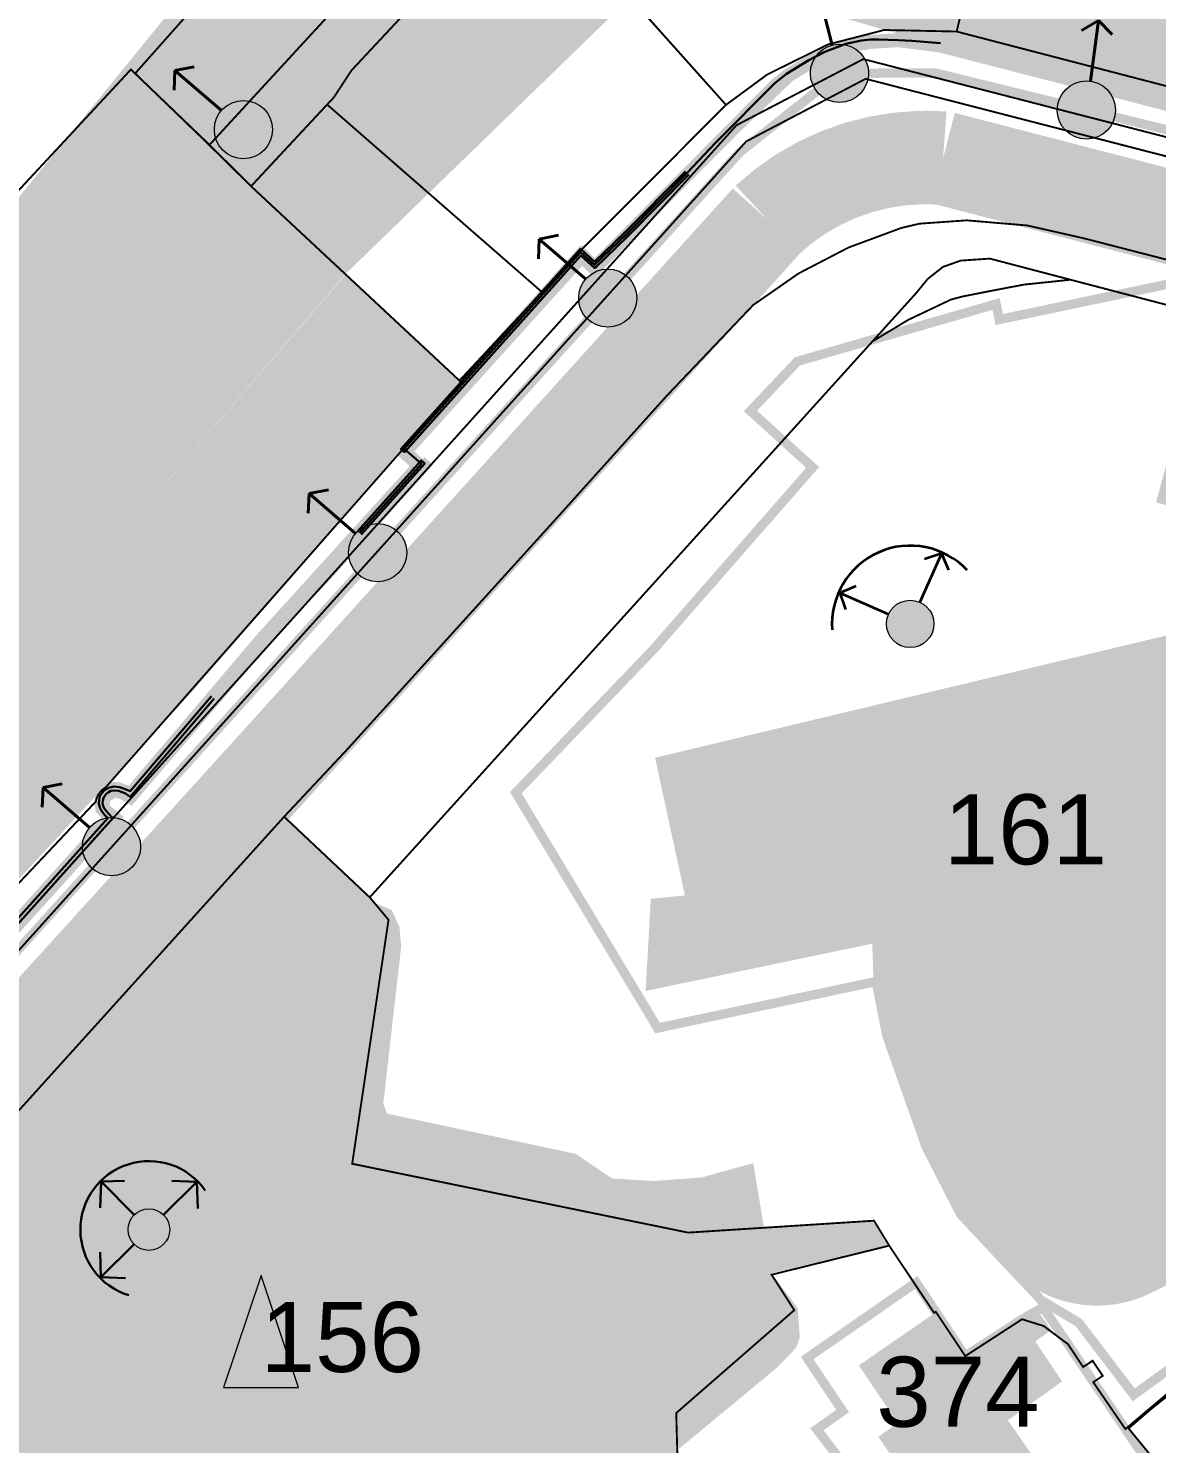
# Model space of a CAD drawing. Header units: millimetres. Extents: x 21689 to 31331, y 37531 to 43751.
# Drawn here: x 25632.4 to 25753.2, y 42416.8 to 42568.4 of the extents above; entities that cross this region are included whole.
import ezdxf

# ---------------------------------------------------------------- set-up
doc = ezdxf.new("R2010")
doc.units = ezdxf.units.MM
doc.linetypes.add('g5_084', pattern=[0.4, 0.2, -0.2])
doc.layers.add('0.1 ОКН', color=1, linetype='Continuous', lineweight=9, transparency=0.4)
doc.layers.add('00 Дороги', color=252, linetype='Continuous', lineweight=9, transparency=0.2)
for name, color, linetype, lineweight in [('0.15 - Видовые раскрытия', 22, 'Continuous', 9), ('00 границы ОКН', 1, 'Continuous', 40), ('00 номер ОКН', 7, 'Continuous', 15), ('00 Разраб границы', 5, 'g5_084', 50), ('CONTUR', 150, 'Continuous', 9)]:
    doc.layers.add(name, color=color, linetype=linetype, lineweight=lineweight)
doc.layers.add('00 Парки и скверы', color=7, linetype='Continuous', lineweight=9, true_color=0x00a945, transparency=0.5)
doc.layers.add('00 Природный ландшафт', color=7, linetype='Continuous', lineweight=9, true_color=0xa9da90, transparency=0.4)
doc.layers.add('25. ценная историческая застройка сов пер', color=7, linetype='Continuous', lineweight=0, true_color=0x19df16)
doc.styles.get("Standard").update_dxf_attribs({"font": 'arial.ttf'})
doc.linetypes.add('474_2', pattern='A,1,-0.5,[222,geobl2.shx,S=0.1,R=0,X=0,Y=0],-0.5,3', length=5)

# ---------------------------------------------------------------- blocks, each defined once
blk = doc.blocks.new('участки все')
at = {"layer": 'CONTUR', "const_width": 0.2}
for points in [[(2788.095349790001, 4929.89971909998), (2780.236516199999, 4921.48997183), (2778.35223203, 4918.598796499995), (2777.630451950001, 4917.829840889979), (2772.780701710002, 4912.624049439997), (2769.486476860002, 4909.084455979995), (2765.034237750002, 4913.512664709997), (2773.617147740002, 4922.841334269979), (2780.044102899999, 4929.822992629997)], [(2795.46357077, 5087.178307939997), (2820.29807936, 5051.537735549995), (2828.781960390002, 5028.927634399995), (2832.747897720001, 5028.006901989997), (2827.340579039999, 5005.979500879999), (2822.307675440003, 4985.54638054), (2819.528698850001, 4973.85882673), (2817.985361800002, 4971.682437929994), (2811.24638085, 4963.915551469996), (2805.3374238, 4957.455967669994), (2795.54350394, 4946.755829449998), (2787.814181590002, 4938.31409942), (2780.044102899999, 4929.822992629997), (2773.617147740002, 4922.841334269993), (2765.034237750002, 4913.512664709997), (2757.071173740002, 4921.154657369996), (2774.756322820002, 4941.074055909994), (2784.213184790002, 4963.069456829995), (2789.64844678, 4983.656420179999), (2791.448441870001, 5001.289017539995), (2791.634382700002, 5022.576360929997), (2791.117599860001, 5039.114421579994), (2774.810590590001, 5099.404648049996)], [(2955.285921220002, 4895.87954075), (2931.675092470003, 4898.45107102998), (2924.16316199, 4897.67608048), (2835.283182399999, 4920.587134689995), (2822.490420370003, 4913.882947519982), (2644.161710110002, 4715.52151893), (2550.021326910002, 4584.27161584), (2546.830171450001, 4563.950279499979), (2549.00315425, 4552.386900379999), (2557.49452231, 4530.91669157998), (2561.641912950003, 4520.29309349), (2579.64324071, 4462.236942269999)], [(2574.075201240001, 4473.472295149993), (2559.704693500003, 4519.822748089995), (2555.557302830002, 4530.446346239994), (2547.07577938, 4551.906404309979), (2544.80940102, 4563.90121751), (2548.063556199999, 4585.071597509981), (2642.549833470002, 4716.706208809999), (2821.456988910002, 4915.618785929997), (2835.035545140003, 4922.700944959979), (2924.314209730001, 4899.703785199999), (2931.675867919999, 4900.461076399995), (2953.78917855, 4898.05247605998)], [(2742.748866530001, 4906.64381715998), (2756.627857530002, 4921.591449), (2764.53124122, 4913.970370289993), (2769.486476860002, 4909.084455979995), (2773.92315975, 4904.946488129979), (2791.798024980002, 4888.272654739994), (2792.024911570003, 4888.06917903998), (2753.920729330002, 4844.712203999996), (2753.61742925, 4844.49684586998), (2753.475317730001, 4844.359020489996), (2753.261691210002, 4844.122289189982), (2753.118508150001, 4843.91447957998), (2752.96333735, 4843.576852349994), (2752.867540720003, 4843.198315669993), (2713.00059901, 4800.968331549979)], [(2713.00059901, 4800.968331549993), (2752.867540720003, 4843.198315669993), (2752.96333735, 4843.576852349994), (2753.118508150001, 4843.914479579995), (2753.261691210002, 4844.122289189996), (2753.475317730001, 4844.359020489996), (2753.61742925, 4844.496845869995), (2753.920729330002, 4844.712203999996), (2792.024911570003, 4888.069179039994), (2791.798024980002, 4888.272654739994), (2800.633173580001, 4897.747463429994), (2805.025064680001, 4902.440260459996), (2820.330315470001, 4917.796055909996), (2824.750152000001, 4921.048411839998), (2831.2293708, 4924.259235749996), (2837.273270940001, 4925.816710219995), (2845.030755100001, 4925.647932419997), (2874.613225249999, 4917.954922479999), (2874.301074030001, 4912.589655069998), (2835.035545140003, 4922.700944959994), (2821.456988910002, 4915.618785929997), (2642.549833470002, 4716.706208809999)], [(2644.161710110002, 4715.52151893), (2822.490420370003, 4913.882947519996), (2835.283182400002, 4920.587134689995), (2874.189864100001, 4910.551340039994), (2873.57311044, 4899.660688219999), (2858.641907010002, 4903.509335459996), (2852.592870470002, 4904.881965109998), (2846.10122534, 4905.431364409997), (2841.065777650001, 4905.078459729993), (2839.128865250001, 4904.628112089995), (2833.456613300001, 4902.524942129996), (2828.134330010002, 4899.76640791), (2823.25230127, 4896.371127179998), (2813.932362970001, 4886.583738909998), (2802.294104830002, 4873.641818009994), (2791.969589060001, 4862.24979545), (2779.81379222, 4848.815792719994), (2778.634459880002, 4847.553838149994), (2773.022786609999, 4841.569704649999), (2697.399618570002, 4757.806800229999)], [(2877.495954350001, 4788.15965378999), (2863.089656190001, 4776.000119979995), (2859.64652862, 4781.022880999997), (2860.666862919999, 4781.697264739996), (2859.581605359999, 4783.313895069979), (2858.571268800002, 4782.639358249995), (2856.93884282, 4785.09437354), (2854.33852044, 4787.034203639996), (2852.029606030002, 4787.759561409999), (2845.949121760001, 4783.81262402), (2842.781797940002, 4788.56116012), (2842.609999390002, 4788.443789469995), (2837.81009653, 4795.637343369999), (2836.1810382, 4798.312309219997), (2816.28133591, 4797.036979489996), (2780.31386808, 4804.407738209979), (2784.203834129999, 4830.528413169995), (2782.190728410002, 4832.939257299979), (2836.012617910001, 4892.465718079999), (2836.012617910001, 4892.465718079999), (2839.80774308, 4894.75763072), (2844.391159250001, 4896.93747271), (2845.566099970001, 4897.259485889983), (2849.187072600002, 4897.974051039993), (2852.276021670001, 4898.55676088998), (2857.213941030001, 4899.071160319996), (2872.333570900002, 4895.119627329979)]]:
    blk.add_lwpolyline(points, dxfattribs=at)
for points in [[(2982.27589773, 5012.117276139979), (2982.863008970002, 5011.928285039998), (2983.71383543, 5002.185175339997), (2955.285921220002, 4895.87954075), (2931.675092470003, 4898.45107102998), (2924.16316199, 4897.67608048), (2835.283182399999, 4920.587134689995), (2822.490420370003, 4913.882947519982), (2644.161710110002, 4715.52151893), (2550.021326910002, 4584.27161584), (2546.830171450001, 4563.950279499979), (2545.31810171, 4561.203403429994), (2544.80940102, 4563.90121751), (2548.063556199999, 4585.071597509981), (2642.549833470002, 4716.706208809999), (2821.456988910002, 4915.618785929997), (2835.035545140003, 4922.700944959979), (2924.314209730001, 4899.703785199999), (2931.675867919999, 4900.461076399995), (2953.78917855, 4898.05247605998), (2981.686284130003, 5002.346221339998), (2981.129245400003, 5007.76479620998), (2982.27589773, 5012.117276139979)], [(2816.298911760001, 4953.628099409994), (2874.15884235, 4996.04256116), (2889.415377429999, 4991.888926559979), (2891.368658769999, 4991.449015339997), (2907.861086290002, 4987.026455579995), (2923.252489350001, 4983.190759389996), (2943.352358460001, 4977.292952949996), (2951.630324920003, 4975.19618839), (2961.808215749999, 4972.440327959979), (2963.054718710002, 4972.211240409983), (2963.671976310001, 4972.031787859982), (2963.704112650001, 4972.171296989996), (2969.797165830001, 4970.407989359999), (2952.77113311, 4906.01813136998), (2941.407803820002, 4900.582070479999), (2845.030755100001, 4925.647932419997), (2845.84370198, 4929.105515659983), (2824.172807199997, 4945.387467179979), (2816.298911760001, 4953.628099409994)], [(2824.172807200001, 4945.387467179993), (2845.84370198, 4929.105515659998), (2845.030755100001, 4925.647932419997), (2837.273270940001, 4925.816710219995), (2831.2293708, 4924.259235749996), (2824.750152000001, 4921.048411839998), (2820.330315470001, 4917.796055909996), (2807.42156653, 4932.253832549999), (2812.40638651, 4937.137552339998), (2812.700607320003, 4937.413049909999), (2814.395335700003, 4939.02711589), (2814.784730650001, 4937.681141829999), (2824.172807200001, 4945.387467179993)], [(2777.630451950001, 4917.829840889979), (2800.633173580001, 4897.747463429994), (2805.025064680001, 4902.440260459996), (2820.330315470001, 4917.796055909996), (2807.312969040002, 4932.345496119997), (2799.526096580001, 4941.04480009), (2798.450826980003, 4940.701260719994), (2788.095349790001, 4929.89971909998), (2780.236516199999, 4921.48997183), (2778.35223203, 4918.598796499995), (2777.630451950001, 4917.829840889979)], [(2769.486476860002, 4909.084455979995), (2773.92315975, 4904.946488129979), (2791.798024980002, 4888.272654739994), (2800.633173580001, 4897.747463429994), (2777.630451950001, 4917.829840889979), (2772.780701710002, 4912.624049439997), (2769.486476860002, 4909.084455979995)], [(2782.190728410002, 4832.939257299979), (2840.691946210001, 4897.644118019998), (2841.914943380001, 4899.14540578999), (2843.56493506, 4900.450154049999), (2845.465224179999, 4901.121064389998), (2848.57850263, 4901.333398449984), (2872.333570900002, 4895.119627329979), (2873.57311044, 4899.660688219999), (2858.641907010002, 4903.509335459996), (2852.592870470002, 4904.881965109998), (2846.10122534, 4905.431364409997), (2841.065777650001, 4905.078459729979), (2839.128865250001, 4904.628112090002), (2833.456613300001, 4902.524942129981), (2828.134330010002, 4899.76640791), (2823.25230127, 4896.371127179998), (2813.932362970001, 4886.583738909998), (2802.294104830002, 4873.641818009994), (2791.969589060001, 4862.24979545), (2779.81379222, 4848.815792719979), (2778.634459880002, 4847.553838149979), (2773.022786609999, 4841.569704649999), (2782.190728410002, 4832.939257299979)], [(2840.691946210001, 4897.644118019998), (2841.914943380001, 4899.14540578999), (2843.56493506, 4900.450154049999), (2845.465224179999, 4901.121064389998), (2848.57850263, 4901.333398449984), (2857.213941030001, 4899.071160319996), (2852.276021670001, 4898.55676088998), (2849.187072600002, 4897.974051039993), (2845.566099970001, 4897.259485889983), (2844.391159250001, 4896.93747271), (2839.80774308, 4894.75763072), (2836.012617910001, 4892.465718079999), (2840.691946210001, 4897.644118019998)], [(2773.022786609999, 4841.569704649999), (2782.190728410002, 4832.939257299979), (2784.203834129999, 4830.528413169995), (2780.31386808, 4804.407738209979), (2816.28133591, 4797.036979489996), (2836.1810382, 4798.312309219997), (2837.81009653, 4795.637343369999), (2825.212412300003, 4792.530197199994), (2827.64429443, 4788.73292948), (2815.00550956, 4777.716342159998), (2815.291924240002, 4767.031862199998), (2815.428937420002, 4757.039675849999), (2812.118239580002, 4753.73033577), (2812.177862660003, 4752.399411089995), (2780.65506718, 4751.582041119997), (2776.735673970001, 4747.052009319981), (2755.517902200001, 4746.556864309998), (2731.177497830002, 4720.41929618), (2697.399618570002, 4757.806800229999), (2773.022786609999, 4841.569704649999)], [(2863.430651000002, 4776.064899639998), (2865.883016070002, 4778.177370409998), (2881.290772340002, 4790.431571709996), (2886.473908470001, 4794.552249299995), (2889.898589930002, 4793.549805799979), (2900.533567040002, 4789.296938439998), (2921.422085030001, 4782.657060539997), (2921.928143010002, 4782.399310159999), (2919.555339390001, 4777.645598869996), (2904.986917419999, 4761.428513239982), (2900.566518760003, 4757.486158869993), (2887.420349340002, 4745.987336939979), (2878.91966403, 4756.397579209995), (2874.178723880003, 4762.870222989979), (2867.318271550001, 4771.33533573), (2863.430651000002, 4776.064899639998)]]:
    blk.add_lwpolyline(points, close=True, dxfattribs=at)
blk = doc.blocks.new('трасса вид раскр')
at = {"layer": '0.15 - Видовые раскрытия', "transparency": 33554687}
h = blk.add_hatch(color=256, dxfattribs=at)
h.dxf.hatch_style = 1
h.paths.add_polyline_path([(-2.77140992528075, -1.425612994971743, 1), (2.771409925364424, 1.42561299490626, 1)])
at = {"layer": '0.15 - Видовые раскрытия', "lineweight": 40}
for p, q in [((1.417292102341889, -2.775690191636386), (4.422765248844371, -8.61836849082465)), ((4.422765248844371, -8.61836849082465), (5.300357803174848, -6.70244308567635)), ((4.422765248844371, -8.61836849082465), (2.353760143574618, -8.218172634020448))]:
    blk.add_line(p, q, dxfattribs=at)
at = {"layer": '0.15 - Видовые раскрытия'}
blk.add_circle((0, 0), 3.116582324510425, dxfattribs=at)
blk = doc.blocks.new('Точки и сектора раскрытия панорам 2')
at = {"layer": '0.15 - Видовые раскрытия', "transparency": 33554687}
h = blk.add_hatch(color=256, dxfattribs=at)
h.dxf.hatch_style = 1
h.paths.add_polyline_path([(2487.477316184839, 126.6628727299903, 1), (2492.548141737039, 126.6628727299903, 1)])
at = {"layer": '0.15 - Видовые раскрытия', "lineweight": 35}
for p, q in [((2481.768910014671, 126.6628727299903), (2483.065464844785, 128.0597091584277)), ((2481.768910014671, 126.6628727299903), (2487.477316184839, 126.6628727299903)), ((2481.768910014671, 126.6628727299903), (2483.065464844785, 125.266036301553)), ((2490.012728960937, 118.4190537837203), (2490.012728960941, 124.1274599538883)), ((2490.012728960941, 118.4190537837203), (2488.615892532503, 119.7156086138348)), ((2490.012728960941, 118.4190537837203), (2491.409565389378, 119.7156086138348))]:
    blk.add_line(p, q, dxfattribs=at)
at = {"layer": '0.15 - Видовые раскрытия'}
blk.add_circle((2490.012728960941, 126.6628727299903), 2.535412776100202, dxfattribs=at)
at = {"layer": '0.15 - Видовые раскрытия', "lineweight": 35}
blk.add_arc((2490.012728960941, 126.6628727299903), 8.37413058671882, 157.1942106045952, 298.3722397965096, dxfattribs=at)

msp = doc.modelspace()

# ---------------------------------------------------------------- hatches: boundary and pattern name
at = {"layer": '0.1 ОКН', "transparency": 33554585}
h = msp.add_hatch(color=1, dxfattribs=at)
h.dxf.hatch_style = 1
edge = h.paths.add_edge_path()
edge.add_line((25757.54889672491, 42504.12646056568), (25699.48292802431, 42490.24502284965))
edge.add_line((25699.48292802431, 42490.24502284965), (25702.67973249865, 42475.49851247785))
edge.add_line((25702.67973249865, 42475.49851247785), (25699.02624550805, 42475.13327083713))
edge.add_line((25699.02624550805, 42475.13327083713), (25698.47821037221, 42465.27183287509))
edge.add_line((25698.47821037221, 42465.27183287509), (25722.73885345168, 42470.33504578169))
edge.add_line((25722.73885345168, 42470.33504578169), (25722.85440879633, 42466.80365976636))
edge.add_line((25722.85440879633, 42466.80365976636), (25724.30022329, 42460.50083803))
edge.add_line((25724.30022329, 42460.50083803), (25728.47861036, 42448.6367587))
edge.add_line((25728.47861036, 42448.6367587), (25732.20691752, 42441.3396108))
edge.add_line((25732.20691752, 42441.3396108), (25739.2424327516, 42433.99312913897))
edge.add_arc((25746.78872325361, 42444.5451195976), 12.97270222351, 234.4294213575257, 298.8537594584142)
edge.add_arc((25747.7378216644, 42445.52727607742), 13.43845343061042, 293.2800049762785, 341.8545806083837)
edge.add_arc((25725.13994973768, 42456.00725645956), 38.28788884018552, 337.4789825191916, 348.529580710816)
edge.add_arc((25727.35759717863, 42454.72566522021), 35.86893356751565, 349.831527467462, 375.7497237267094)
edge.add_arc((25700.73189967728, 42451.29370939612), 62.54977536311974, 12.15291174418746, 25.94600451341439)
edge.add_line((25756.9770809995, 42478.66073290996), (25763.80226166967, 42480.22568887648))
edge.add_line((25763.80226166967, 42480.22568887648), (25757.54889672491, 42504.12646056568))
h = msp.add_hatch(color=1, dxfattribs=at)
h.dxf.hatch_style = 1
h.paths.add_polyline_path([(25657.29665543316, 42434.8071767715), (25653.29665543316, 42422.8071767715), (25661.29665543316, 42422.8071767715)])
h = msp.add_hatch(color=1, dxfattribs=at)
h.dxf.hatch_style = 1
h.paths.add_polyline_path([(25721.29369539221, 42425.16973381781), (25725.4643125587, 42419.00911404693), (25723.38555138523, 42417.53020504117), (25725.98102629435, 42413.72842438146), (25728.15661081503, 42415.14655590395), (25731.97493045271, 42409.18724016915), (25740.35831576667, 42414.82474056573), (25737.25698570046, 42419.30624882877), (25743.06608071196, 42423.46217308991), (25740.18899365055, 42427.74126290123), (25741.89017115063, 42428.94755847576), (25740.37044317072, 42431.17137637339), (25732.84558640578, 42425.79661050625), (25729.39121979021, 42430.75885773369)])
at = {"layer": '0.15 - Видовые раскрытия', "transparency": 33554687}
h = msp.add_hatch(color=256, dxfattribs=at)
h.dxf.hatch_style = 1
h.paths.add_polyline_path([(25643.72585440121, 42441.2997687577, 1), (25646.86085832009, 42438.13636001977, 1)])
h = msp.add_hatch(color=256, dxfattribs=at)
h.dxf.hatch_style = 1
h.paths.add_polyline_path([(25643.72585440121, 42441.2997687577, 1), (25646.86085832009, 42438.13636001977, 1)])
h = msp.add_hatch(color=256, dxfattribs=at)
h.dxf.hatch_style = 1
h.paths.add_polyline_path([(25643.72585440121, 42441.2997687577, 1), (25646.86085832009, 42438.13636001977, 1)])
at = {"layer": '00 Парки и скверы'}
h = msp.add_hatch(color=256, dxfattribs=at)
h.dxf.hatch_style = 1
h.paths.add_polyline_path([(25700.85890264324, 42731.39489051931), (25666.97525131, 42786.76080684998), (25654.6589787237, 42814.35471176337), (25635.42678836351, 42815.73245427646), (25539.70105026807, 42949.84128960661), (25525.77107103942, 42939.3943160008), (25553.68059095363, 42902.10139593799), (25531.2185837978, 42884.72812078952), (25603.90452681394, 42820.69595288589), (25619.20833768252, 42795.95246391484), (25635.29480586306, 42780.3591050027), (25660.0873734329, 42747.98094835957), (25664.9984068486, 42728.99445665626), (25677.80978900161, 42680.74132948018), (25678.3370843004, 42648.86547846957), (25675.44987086207, 42616.70751298534), (25665.88703457137, 42592.68007164099), (25630.31664781048, 42548.98143371432), (25602.53577013088, 42537.36437819686), (25484.38401825047, 42400.00648199347), (25455.9000175577, 42368.11407297042), (25448.16911325546, 42354.03527937165), (25436.67354029534, 42343.42774559653), (25412.810979723, 42327.11108402431), (25424.59814329084, 42316.75216495551), (25429.11224065609, 42321.87765248308), (25459.9181658956, 42294.33379779174), (25475.1079397999, 42315.75549923466), (25497.97256662569, 42338.28721253708), (25508.51867876739, 42348.60628121553), (25526.6466964647, 42373.73547606436), (25530.45674068129, 42385.75203666291), (25547.86455887346, 42407.69298487694), (25545.14133427496, 42409.83302811696), (25558.72526687, 42425.00561416), (25597.98528501, 42462.86485702), (25611.3938212688, 42480.46587225218), (25617.70743009585, 42478.79628996245), (25626.7500326363, 42490.05146851156), (25625.36107198903, 42494.39302335073), (25666.3737519949, 42542.07381644665), (25700.50627278, 42575.20616357), (25724.0216424113, 42568.17537938435), (25828.58179867293, 42540.93249331025), (25840.78786119647, 42546.56981008451), (25869.46862533888, 42659.71740905824), (25715.89461396369, 42698.64184454123)])
h = msp.add_hatch(color=256, dxfattribs=at)
h.dxf.hatch_style = 1
h.paths.add_polyline_path([(25617.04209791735, 42435.68746949488), (25598.0332254328, 42414.68253190524), (25584.52018194565, 42399.75052395347), (25617.92312323, 42362.77802509), (25642.47895045778, 42388.92062039977), (25663.48129937, 42389.41073822998), (25667.53351046511, 42393.94421392986), (25698.91465418092, 42394.75791094203), (25698.89367652, 42396.11886399391), (25702.17456282, 42399.39840476), (25701.75113496, 42420.07507107), (25714.38991983, 42431.09165839), (25711.94939091295, 42435.04203049268), (25724.35887315526, 42438.04215532739), (25722.9266636, 42440.67103813), (25703.02696131, 42439.3957084), (25667.05949348, 42446.76646711998), (25670.94945953, 42472.88714208), (25668.8771477022, 42475.35372120562), (25659.76841201, 42483.92843356)])
h = msp.add_hatch(color=256, dxfattribs=at)
h.dxf.hatch_style = 1
h.paths.add_polyline_path([(25630.34759462916, 42445.88041704602), (25631.03447742852, 42445.23089038823), (25614.13374902454, 42426.43384127261), (25612.31250469189, 42427.43975534313), (25582.80006081265, 42395.5398908881), (25610.19744715525, 42363.14855065965), (25615.60199363027, 42363.15840545115), (25616.91277779047, 42367.29140868456), (25639.98462833598, 42390.89601051668), (25643.39245522773, 42391.87653063855), (25647.60471046227, 42392.04944810621), (25663.68570341134, 42389.65502530464), (25667.40250549273, 42393.93514256732), (25682.49101542414, 42394.64430880733), (25685.9514608318, 42400.08205577417), (25699.63947826478, 42414.25512492936), (25712.57725105557, 42424.97211039811), (25714.56254675582, 42427.0404544021), (25714.98034849419, 42428.14062367345), (25714.74075350846, 42431.32679103129), (25711.94939091295, 42435.04203049268), (25709.99672546477, 42446.83054106168), (25704.46579487115, 42445.30363187229), (25699.37264747459, 42444.91580480761), (25694.88010968396, 42445.19880101748), (25690.96848374209, 42447.83437025594), (25670.78676541675, 42452.13938211698), (25670.39006263525, 42453.19136904299), (25672.30393219572, 42470.04904484651), (25672.12149769345, 42472.09786886052), (25671.314566613, 42473.91047930357), (25669.49375182571, 42474.70190118102), (25659.7134670043, 42476.2398787837), (25658.20440816629, 42476.19199876138), (25657.41394986591, 42475.83289859432), (25646.79341147951, 42465.38177741284), (25633.03514939063, 42450.30694850406), (25632.57634571282, 42447.94974672562)])
at = {"layer": '00 Природный ландшафт'}
h = msp.add_hatch(color=256, dxfattribs=at)
h.dxf.hatch_style = 1
h.paths.add_polyline_path([(25561.3874715164, 42427.57283284777), (25545.14133427496, 42409.83302811696), (25547.86455887346, 42407.69298487694), (25530.45674068129, 42385.75203666291), (25526.67968695814, 42373.75487503522), (25508.52409090743, 42348.59260544102), (25475.1079397999, 42315.75549923466), (25455.53463817702, 42288.1592153174), (25422.74083100728, 42242.71790180795), (25413.3806061344, 42223.52430676409), (25390.66677235219, 42202.22992550365), (25377.26916730505, 42189.33263064091), (25367.25677747068, 42177.7310897961), (25368.03672480787, 42176.27008289499), (25373.83794468722, 42178.60947175445), (25381.46575418403, 42185.63364820713), (25393.60659426575, 42196.20165328671), (25399.48796303446, 42198.75540931102), (25402.27517302087, 42196.39665557743), (25405.35657143, 42192.66092027), (25431.04446680576, 42203.70592820912), (25429.53046271, 42213.80101498), (25430.96330135, 42225.08918562), (25432.4270292585, 42229.9278526958), (25450.48072521936, 42254.70464056366), (25467.16835870151, 42277.72950319186), (25523.25846869219, 42354.88487948614), (25559.06137143, 42404.49962195), (25581.41437788592, 42425.43018556413), (25593.90841296698, 42437.98394731383), (25613.35666240046, 42457.75731980539), (25649.23388270695, 42496.55227487088), (25678.77053697, 42530.42790794998), (25666.35800386137, 42541.99826318651), (25625.33741989622, 42494.38780356094), (25626.72839067507, 42490.0529559401), (25617.73594543191, 42478.79428835394), (25611.35675523253, 42480.50149642046), (25597.92227712707, 42462.80409722275)])
h = msp.add_hatch(color=256, dxfattribs=at)
h.dxf.hatch_style = 1
h.paths.add_polyline_path([(25561.3874715164, 42427.57283284777), (25545.14133427496, 42409.83302811696), (25547.86455887346, 42407.69298487694), (25530.45674068129, 42385.75203666291), (25526.67968695814, 42373.75487503522), (25508.52409090743, 42348.59260544102), (25475.1079397999, 42315.75549923466), (25455.53463817702, 42288.1592153174), (25422.74083100728, 42242.71790180795), (25413.3806061344, 42223.52430676409), (25390.66677235219, 42202.22992550365), (25377.26916730505, 42189.33263064091), (25367.25677747068, 42177.7310897961), (25368.03672480787, 42176.27008289499), (25373.83794468722, 42178.60947175445), (25381.46575418403, 42185.63364820713), (25393.60659426575, 42196.20165328671), (25399.48796303446, 42198.75540931102), (25402.27517302087, 42196.39665557743), (25405.35657143, 42192.66092027), (25431.04446680576, 42203.70592820912), (25429.53046271, 42213.80101498), (25430.96330135, 42225.08918562), (25432.4270292585, 42229.9278526958), (25450.48072521936, 42254.70464056366), (25467.16835870151, 42277.72950319186), (25523.25846869219, 42354.88487948614), (25559.06137143, 42404.49962195), (25581.41437788592, 42425.43018556413), (25593.90841296698, 42437.98394731383), (25613.35666240046, 42457.75731980539), (25649.23388270695, 42496.55227487088), (25678.77053697, 42530.42790794998), (25666.35800386137, 42541.99826318651), (25625.33741989622, 42494.38780356094), (25626.72839067507, 42490.0529559401), (25617.73594543191, 42478.79428835394), (25611.35675523253, 42480.50149642046), (25597.92227712707, 42462.80409722275)])

# ---------------------------------------------------------------- linework, layer by layer
at = {"layer": '0.1 ОКН', "color": 1}
msp.add_lwpolyline([(25657.29665543316, 42434.8071767715), (25653.29665543316, 42422.8071767715), (25661.29665543316, 42422.8071767715)], close=True, dxfattribs=at)
at = {"layer": '0.15 - Видовые раскрытия', "lineweight": 30}
for p, q in [((25640.19667053761, 42444.86092892235), (25640.07954885843, 42442.055573139)), ((25640.19667053761, 42444.86092892235), (25640.07954885843, 42442.055573139)), ((25640.19667053761, 42444.86092892235), (25640.07954885843, 42442.055573139)), ((25640.19667053761, 42444.86092892235), (25642.67637983968, 42444.94205790537)), ((25640.19667053761, 42444.86092892235), (25642.67637983968, 42444.94205790537)), ((25640.19667053761, 42444.86092892235), (25642.67637983968, 42444.94205790537)), ((25640.19667053761, 42444.86092892235), (25643.72585440124, 42441.2997687577)), ((25640.19667053761, 42444.86092892235), (25643.72585440124, 42441.2997687577)), ((25640.19667053761, 42444.86092892235), (25643.72585440124, 42441.2997687577)), ((25650.4362208943, 42444.81475021179), (25646.87506072963, 42441.28556634818)), ((25650.4362208943, 42444.81475021179), (25646.87506072963, 42441.28556634818)), ((25650.4362208943, 42444.81475021179), (25646.87506072963, 42441.28556634818)), ((25650.4362208943, 42444.81475021179), (25647.75890900123, 42444.92652614644)), ((25650.4362208943, 42444.81475021179), (25647.75890900123, 42444.92652614644)), ((25650.4362208943, 42444.81475021179), (25647.75890900123, 42444.92652614644)), ((25650.4362208943, 42444.81475021179), (25650.5295136556, 42441.96325473578)), ((25650.4362208943, 42444.81475021179), (25650.5295136556, 42441.96325473578)), ((25650.4362208943, 42444.81475021179), (25650.5295136556, 42441.96325473578)), ((25640.15049182704, 42434.62137856569), (25643.71165199172, 42438.15056242931)), ((25640.15049182704, 42434.62137856569), (25643.71165199172, 42438.15056242931)), ((25640.15049182704, 42434.62137856569), (25643.71165199172, 42438.15056242931)), ((25640.15049182704, 42434.62137856569), (25640.06303500672, 42437.29449836728)), ((25640.15049182704, 42434.62137856569), (25640.06303500672, 42437.29449836728)), ((25640.15049182704, 42434.62137856569), (25640.06303500672, 42437.29449836728)), ((25640.15049182704, 42434.62137856569), (25642.771972295, 42434.51193355472)), ((25640.15049182704, 42434.62137856569), (25642.771972295, 42434.51193355472)), ((25640.15049182704, 42434.62137856569), (25642.771972295, 42434.51193355472))]:
    msp.add_line(p, q, dxfattribs=at)
at = {"layer": '0.15 - Видовые раскрытия', "linetype": '474_2', "const_width": 1}
for points in [[(25655.41711289246, 42557.510913752), (25724.32114633238, 42628.52055881618), (25718.97299411986, 42677.83414479647), (25556.75500202888, 42902.31564735189)], [(25435.85515033652, 42194.8236104525), (25434.64136668274, 42223.39140146421), (25530.70517901147, 42358.47291630616), (25708.57568653979, 42555.10519041526), (25719.22967863899, 42563.53475452796), (25729.47561408545, 42563.5745306796), (25766.9834251114, 42554.36380506034)], [(25435.85515033652, 42194.8236104525), (25434.64136668274, 42223.39140146421), (25530.70517901147, 42358.47291630616), (25708.57568653979, 42555.10519041526), (25719.22967863899, 42563.53475452796), (25729.47561408545, 42563.5745306796), (25766.9834251114, 42554.36380506034)], [(25435.85515033652, 42194.8236104525), (25434.64136668274, 42223.39140146421), (25530.70517901147, 42358.47291630616), (25708.57568653979, 42555.10519041526), (25719.22967863899, 42563.53475452796), (25729.47561408545, 42563.5745306796), (25766.9834251114, 42554.36380506034)]]:
    msp.add_lwpolyline(points, dxfattribs=at)
at = {"layer": '0.15 - Видовые раскрытия'}
msp.add_circle((25645.29335636067, 42439.71806438873), 2.226847795347951, dxfattribs=at)
msp.add_circle((25645.29335636067, 42439.71806438873), 2.226847795347951, dxfattribs=at)
msp.add_circle((25645.29335636067, 42439.71806438873), 2.226847795347951, dxfattribs=at)
at = {"layer": '0.15 - Видовые раскрытия', "lineweight": 30}
msp.add_arc((25645.30809209347, 42439.70438249224), 7.346192120198333, 34.9736243178267, 252.9728761511593, dxfattribs=at)
msp.add_arc((25645.30809209347, 42439.70438249224), 7.346192120198333, 34.9736243178267, 252.9728761511593, dxfattribs=at)
msp.add_arc((25645.30809209347, 42439.70438249224), 7.346192120198333, 34.9736243178267, 252.9728761511593, dxfattribs=at)
at = {"layer": '00 границы ОКН', "const_width": 1, "flags": 128}
for points in [[(25684.57793151, 42486.49925454), (25699.2520977, 42501.78471438), (25716.35155499, 42521.33307685), (25709.69415851, 42527.38506231), (25714.72539791, 42532.6880755), (25735.99966178, 42538.83239697), (25736.3241719, 42537.16741368), (25764.99661177, 42543.18845903), (25758.93140207, 42523.91115601), (25763.10214289, 42513.50720676), (25771.29514101, 42483.00149801), (25772.82617136, 42451.71778463), (25772.18966435, 42437.57740737), (25750.73136948, 42422.02581646), (25744.83967478, 42429.7560908), (25740.81641031, 42432.15771142), (25732.20691752, 42441.3396108), (25728.47861036, 42448.6367587), (25724.30022329, 42460.50083803), (25723.15882565, 42466.28836493), (25699.76218929, 42461.29654495), (25684.57793151, 42486.49925454)], [(25753.73013237, 42517.95060497), (25759.07933124, 42537.48887357), (25759.13268767, 42537.70805853), (25759.74623394, 42539.89868357), (25791.2939716, 42531.89558308), (25790.87696488, 42530.13195266), (25790.73934034, 42529.63405554), (25785.29918651, 42508.72716921), (25768.02056171, 42514.05176937), (25753.73013237, 42517.95060497)]]:
    msp.add_lwpolyline(points, close=True, dxfattribs=at)
at = {"layer": '00 Дороги', "lineweight": 9}
for points in [[(25838.30308746263, 42526.50347488723, 10, 10, 0), (25730.32053785026, 42554.45557647777, 10, 10, 0.208174647935518), (25711.51990410022, 42547.85196016842, 10, 10, 0), (25658.08381552657, 42488.68309890209, 10, 10, 0), (25537.15382960078, 42355.44255014383, 10, 10, 0), (25506.86905847245, 42311.29963082416, 10, 10, 0), (25473.47191023722, 42264.8250505013, 10, 10, 0), (25461.3920632499, 42248.91647470792, 10, 10, 0), (25449.88340803683, 42229.81795003574, 10, 10, 0), (25445.43812564953, 42221.65426731488, 10, 10, 0), (25443.57739751881, 42213.08623171203, 10, 10, 0), (25443.74878818297, 42201.28953894795, 10, 10, 0), (25448.61456595853, 42181.71114350119, 10, 10, 0), (25461.66862015832, 42144.29080599057, 10, 10, 0), (25487.88634650772, 42075.30288218291, 0, 0, 0)], [(25727.63985227283, 42554.5064731489, 10, 10, 0.180300040820773), (25711.51990410022, 42547.85196016842, 10, 10, 0), (25658.08381552657, 42488.68309890209, 10, 10, 0), (25537.15382960078, 42355.44255014383, 10, 10, 0), (25506.86905847245, 42311.29963082416, 10, 10, 0), (25473.47191023722, 42264.8250505013, 10, 10, 0), (25461.3920632499, 42248.91647470792, 10, 10, 0), (25449.88340803683, 42229.81795003574, 10, 10, 0), (25445.43812564953, 42221.65426731488, 10, 10, 0), (25443.57739751881, 42213.08623171203, 10, 10, 0), (25443.74878818297, 42201.28953894795, 10, 10, 0), (25448.61456595853, 42181.71114350119, 10, 10, 0), (25461.66862015832, 42144.29080599057, 10, 10, 0), (25487.88634650772, 42075.30288218291, 0, 0, 0)], [(25838.3037737164, 42526.46766199804, 10, 10, 0), (25730.32053785026, 42554.45557647777, 10, 10, 0.02686621341372129), (25727.63985227283, 42554.5064731489, 10, 10, 0.02686621341372129)]]:
    msp.add_lwpolyline(points, format="xyseb", dxfattribs=at)
at = {"layer": '00 Разраб границы', "ltscale": 5, "const_width": 1}
msp.add_lwpolyline([(25731.051675, 42399.84302277346), (25752.32845169965, 42414.67258501212), (25749.83528159, 42418.35884889), (25743.68446822, 42427.45310245), (25741.01518838332, 42431.39975246148), (25738.77523143, 42430.11829032), (25732.69474716, 42426.17135293), (25729.52742334, 42430.91988903), (25727.43576472102, 42434.05575925532), (25715.76691943523, 42425.97502271553), (25719.55781037056, 42420.29161821363), (25716.80038885063, 42418.33336798793), (25722.42296043, 42411.03848907998), (25731.05330685277, 42399.84416014791)], dxfattribs=at)
msp.add_lwpolyline([(25731.051675, 42399.84302277346), (25752.32845169965, 42414.67258501212), (25749.83528159, 42418.35884889), (25743.68446822, 42427.45310245), (25741.01518838332, 42431.39975246148), (25738.77523143, 42430.11829032), (25732.69474716, 42426.17135293), (25729.52742334, 42430.91988903), (25727.43576472102, 42434.05575925532), (25715.76691943523, 42425.97502271553), (25719.55781037056, 42420.29161821363), (25716.80038885063, 42418.33336798793), (25722.42296043, 42411.03848907998), (25731.05330685277, 42399.84416014791)], dxfattribs=at)
at = {"layer": '25. ценная историческая застройка сов пер', "const_width": 1.5}
msp.add_lwpolyline([(25768.3505909213, 42556.63200369566), (25730.00761174932, 42566.51679450851), (25725.54024371134, 42567.07997714801), (25722.56588328288, 42566.90828155064), (25720.18129713418, 42566.50249906297), (25717.77114234863, 42565.60318215782), (25716.06378606175, 42564.72682440373), (25713.69436384679, 42563.26295934047), (25708.20261431, 42557.97751484), (25693.00675179683, 42542.6895125776), (25691.66662333716, 42544.02156417424), (25672.65920656818, 42522.97367529065), (25674.47005264972, 42521.35370232197), (25664.06543684007, 42509.72316395307), (25659.68379714875, 42505.2374004876), (25643.29479303805, 42486.06708311976), (25642.41630295065, 42486.5665904464), (25641.60426614853, 42486.74930634373), (25640.56959324476, 42486.18134357478), (25640.33656519157, 42485.38549747836), (25640.33656519157, 42484.78200888891), (25641.51297602804, 42483.83063242358), (25617.40554997727, 42457.02751081732)], dxfattribs=at)
at = {"layer": '25. ценная историческая застройка сов пер', "color": 92, "lineweight": 30, "true_color": 0x19df16, "transparency": 33554585, "const_width": 1, "flags": 128}
for points in [[(25667.83775455777, 42514.31491557068), (25674.46617593507, 42521.72432986951), (25672.63795110721, 42523.32451559812), (25691.50641736475, 42544.37488906011), (25693.01252641815, 42543.02053354955), (25696.43681766211, 42546.31594405448), (25702.93035364474, 42552.86367083363), (25705.95892676043, 42556.08300746763), (25712.27974909277, 42562.44794476149), (25713.54986727781, 42563.46755103761), (25715.94081343753, 42564.94471392113), (25717.66872871697, 42565.8316242662), (25719.91986375482, 42566.7013473689), (25721.58512309765, 42567.06462003194), (25722.55227697999, 42567.15813183314), (25723.42991199858, 42567.16903277303), (25724.42799343321, 42567.11192872294), (25725.54024371134, 42567.07997714801), (25726.96747406417, 42566.99862318172), (25730.02656175221, 42566.76607526869)], [(25674.44473942623, 42522.0753286423), (25657.41425904035, 42503.30575155393), (25643.27191309625, 42486.65531890688), (25642.56015598163, 42486.93986136687), (25642.13057062612, 42487.09929469408), (25641.59398241487, 42487.15226588171), (25641.07734523015, 42487.07448518474), (25640.7134111608, 42486.86463928287), (25640.42849982664, 42486.65631160891), (25640.24076508847, 42486.40976751014), (25640.05503430852, 42486.11579279788), (25639.96072974213, 42485.69846252975), (25639.93291971338, 42485.35699842556), (25640.03065241402, 42484.92449747957), (25640.21715333156, 42484.56497025129), (25640.58550283621, 42484.09331975022), (25640.88555880939, 42483.77989236405), (25603.62477387878, 42442.25625803811)], [(25674.44473942623, 42522.0753286423), (25674.44473942623, 42522.0753286423), (25674.821, 42521.746), (25660.0591770349, 42505.65419127774)], [(25603.6819225619, 42441.72102580068), (25641.43088681117, 42483.78868998413), (25640.88836299052, 42484.3553903274), (25640.55518252013, 42484.7820088889), (25640.40945489047, 42485.06293539295), (25640.33656519157, 42485.38549747836), (25640.35711718764, 42485.63784417626), (25640.43000688654, 42485.96040626161), (25640.56959324476, 42486.18134357478), (25640.71152264142, 42486.36773345398), (25640.93200362701, 42486.52894954255), (25641.21165572474, 42486.69019810815), (25641.60426614853, 42486.74930634373), (25642.03984422155, 42486.70630672621), (25642.41630295065, 42486.5665904464), (25642.7927616798, 42486.41609178513), (25643.29479303805, 42486.06708311976), (25660.0591770349, 42505.65419127774)]]:
    msp.add_lwpolyline(points, dxfattribs=at)
at = {"layer": '25. ценная историческая застройка сов пер', "color": 92, "lineweight": 30, "true_color": 0x19df16, "transparency": 33554585, "flags": 128}
for points in [[(25667.83775455777, 42514.31491557068), (25674.46617593507, 42521.72432986951), (25672.63795110721, 42523.32451559812), (25691.50641736475, 42544.37488906011), (25693.01252641815, 42543.02053354955), (25696.43681766211, 42546.31594405448), (25702.93035364474, 42552.86367083363), (25705.95892676043, 42556.08300746763), (25712.27974909277, 42562.44794476149), (25713.54986727781, 42563.46755103761), (25715.94081343753, 42564.94471392113), (25717.66872871697, 42565.8316242662), (25719.91986375482, 42566.7013473689), (25721.58512309765, 42567.06462003194), (25722.55227697999, 42567.15813183314), (25723.42991199858, 42567.16903277303), (25724.42799343321, 42567.11192872294), (25725.54024371134, 42567.07997714801), (25726.96747406417, 42566.99862318172), (25730.02656175221, 42566.76607526869)], [(25702.74826439162, 42553.03497029043), (25696.26136260881, 42546.49405644737), (25693.00675179683, 42543.36194007783), (25691.48738895139, 42544.728213946), (25672.2829418465, 42523.30300756349), (25672.65920656818, 42522.97367529065), (25691.52544577811, 42544.02156417424), (25693.01830103947, 42542.67912702127), (25696.61227271541, 42546.13783166161), (25703.11244289786, 42552.69237137683)], [(25667.63864627737, 42514.46730841759), (25674.44473942623, 42522.0753286423), (25674.821, 42521.746), (25668.03686283818, 42514.16252272377)], [(25652.00117836735, 42496.84856005025), (25643.27191309625, 42486.65531890688), (25642.56015598163, 42486.93986136687), (25642.13057062612, 42487.09929469408), (25641.59398241487, 42487.15226588171), (25641.07734523015, 42487.07448518474), (25640.7134111608, 42486.86463928287), (25640.42849982664, 42486.65631160891), (25640.24076508847, 42486.40976751014), (25640.05503430852, 42486.11579279788), (25639.96072974213, 42485.69846252975), (25639.93291971338, 42485.35699842556), (25640.03065241402, 42484.92449747957), (25640.21715333156, 42484.56497025129), (25640.58550283621, 42484.09331975022), (25640.88555880939, 42483.77989236405), (25603.62477387878, 42442.25625803811)], [(25603.6819225619, 42441.72102580068), (25641.43088681117, 42483.78868998413), (25640.88836299052, 42484.3553903274), (25640.55518252013, 42484.7820088889), (25640.40945489047, 42485.06293539295), (25640.33656519157, 42485.38549747836), (25640.35711718764, 42485.63784417626), (25640.43000688654, 42485.96040626161), (25640.56959324476, 42486.18134357478), (25640.71152264142, 42486.36773345398), (25640.93200362701, 42486.52894954255), (25641.21165572474, 42486.69019810815), (25641.60426614853, 42486.74930634373), (25642.03984422155, 42486.70630672621), (25642.41630295065, 42486.5665904464), (25642.7927616798, 42486.41609178513), (25643.29479303805, 42486.06708311976), (25652.29560581717, 42496.57741271728)]]:
    msp.add_lwpolyline(points, dxfattribs=at)

# ---------------------------------------------------------------- block references
at = {"layer": '0.15 - Видовые раскрытия'}
for p, rotation in [((25719.22967863899, 42563.53475452796), 167.2130383245943), ((25719.22967863899, 42563.53475452796), 167.2130383245943), ((25719.22967863899, 42563.53475452796), 167.2130383245943), ((25745.66488871684, 42559.59895965784), 145.200063419811), ((25745.66488871684, 42559.59895965784), 145.200063419811), ((25745.66488871684, 42559.59895965784), 145.200063419811), ((25655.41711289246, 42557.510913752), 202.0252770357036), ((25694.42273868036, 42539.45939077361), 202.0252770357036), ((25694.42273868036, 42539.45939077361), 202.0252770357036), ((25694.42273868036, 42539.45939077361), 202.0252770357036), ((25669.77647613994, 42512.21344247698), 202.0252770357036), ((25669.77647613994, 42512.21344247698), 202.0252770357036), ((25669.77647613994, 42512.21344247698), 202.0252770357036), ((25641.2898484439, 42480.72204762232), 202.0252770357036), ((25641.2898484439, 42480.72204762232), 202.0252770357036), ((25641.2898484439, 42480.72204762232), 202.0252770357036)]:
    msp.add_blockref('трасса вид раскр', p, dxfattribs=dict(at, rotation=rotation))
at = {"layer": '0.15 - Видовые раскрытия', "color": 0, "lineweight": 9, "rotation": 246.119115467882}
msp.add_blockref('Точки и сектора раскрытия панорам 2', (26619.02663934558, 44832.69822403286), dxfattribs=at)
at = {"layer": 'CONTUR'}
msp.add_blockref('участки все', (22886.7456254, 37642.35872891), dxfattribs=at)

# ---------------------------------------------------------------- texts
at = {"layer": '00 номер ОКН', "color": 4, "char_height": 7.5, "attachment_point": 1}
for s, width, insert in [('{\\C7;161}', 4.791504829976475, (25730.39410154644, 42486.33017313245)), ('{\\C7;156}', 4.791504829976475, (25657.26386434096, 42431.96877289149)), ('{\\C7;156}', 4.791504829976475, (25657.26386434096, 42431.96877289149)), ('{\\C7;374}', 7.5, (25723.16917644806, 42426.10589386316)), ('{\\C7;374}', 7.5, (25723.16917644806, 42426.10589386316))]:
    msp.add_mtext_dynamic_manual_height_columns(s, width=width, gutter_width=12.5, heights=[0], dxfattribs=dict(at, insert=insert))

doc.saveas('drawing.dxf')
